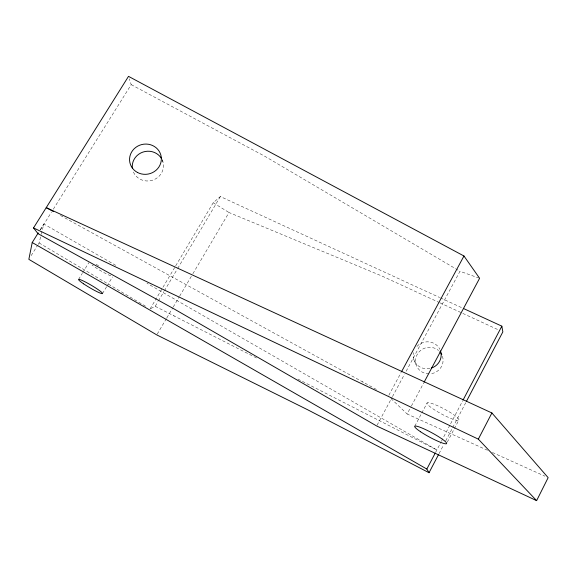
<?xml version="1.0" encoding="UTF-8"?>
<svg xmlns="http://www.w3.org/2000/svg" width="577" height="577" viewBox="0 0 577 577"><rect width="100%" height="100%" fill="white"/><g stroke="black" fill="none" stroke-linecap="round" stroke-linejoin="round"><path stroke-width="0.43" stroke-dasharray="2.88 2.16" d="M38.154 244.439L39.085 242.946L41.017 235.185M41.234 234.327L43.816 223.984L117.268 266.213M439.039 453.623L443.626 444.874M445.711 440.893L465.726 402.71M447.29 442.133L458.751 420.251A18.067 2.835 28.2 0 0 437.431 405.653A18.067 2.835 28.2 0 0 432.8 408.725A18.067 2.835 28.2 0 0 458.751 420.251M435.606 452.361L441.03 442.04M441.441 441.246L450.19 424.578M450.608 423.785L462.689 400.77M362.421 381.758L363.258 382.219M414.776 426.201L421.383 413.767M421.794 412.988L427.168 402.89M487.478 450.262L407.124 413.997L410.939 406.85M411.365 406.057L423.655 383.041M388.833 395.281L401.21 372.331M377.091 425.184L392.043 397.423M392.468 396.63L404.434 374.415M406.143 371.242L459.977 271.291L478.787 277.999M157.225 334.133L166.371 318.641M166.825 317.869L172.768 307.801M173.23 307.029L179.173 296.953M179.627 296.181L192.429 274.493M192.891 273.722L229.004 212.524L381.945 276.03L439.126 302.456M150.085 308.926L175.242 266.61M175.696 265.838L213.202 202.751L220.371 196.555L439.66 297.53M150.813 308.551L155.199 306.308L157.954 301.67M158.408 300.898L163.918 291.623M164.38 290.851L177.226 269.207M177.687 268.435L220.371 196.555M102.468 293.578L106.594 286.762M107.048 286.004L112.551 276.924M78.58 279.427L82.287 273.361M82.749 272.604L88.779 262.751M31.172 255.618L37.685 245.182M40.109 229.92L43.816 223.984M40.419 229.841L51.403 212.264M53.315 209.206L131.195 84.631L129.313 78.84M173.634 315.713L174.254 316.023M492.397 452.483L544.868 476.169M440.482 297.905L462.574 308.075M439.941 302.831L498.759 330.015M155.199 306.308L256.967 358.216M297.927 379.111L436.861 449.973L146.962 283.285M131.195 84.631L264.987 156.367L459.977 271.291M60.426 215.445L376.615 389.576M39.085 242.946L146.233 306.632M213.202 202.751L229.004 212.524M390.982 398.541L407.124 413.997M413.832 359.586L416.147 364.787M162.281 159.721L162.988 162.043M162.187 159.851A15.651 14.858 -12.2 0 1 153.331 179.945A15.651 14.858 -12.2 0 1 132.962 170.835M110.82 275.828A13.841 1.666 30.7 0 1 92.031 265.023M96.099 264.381A13.841 1.666 30.7 0 1 99.107 265.983M442.451 356.254A13.826 13.257 -16.3 0 1 429.865 373.853M428.963 373.874A13.826 13.257 -16.3 0 1 416.529 355.894A13.826 13.257 -16.3 0 1 438.599 350.542M429.937 368.465A14.036 13.437 -16.8 0 1 413.565 352.641M416.919 346.409A14.036 13.437 -16.8 0 1 439.869 349.287"/><path stroke-width="0.87" d="M38.248 232.884L32.218 242.528L28.85 259.347L156.771 334.912L307.887 409.879L429.036 472.722L438.621 454.424M424.081 382.248L479.602 278.294L463.966 256L128.512 76.359L33.516 227.922L38.024 233.663L174.788 309.337L376.666 425.977L536.624 500.641L548.15 477.655L491.9 412.966L46.232 207.633L53.329 211.535M536.624 500.641L478.333 439.147L491.9 412.966M466.562 401.116L502.841 331.898L501.853 326.164L463.389 308.457M429.036 472.722L426.843 469.058L435.195 453.154M463.107 399.976L501.853 326.164M401.635 371.538L463.966 256M33.516 227.922L478.333 439.147M32.218 242.528L426.843 469.058M132.421 168.571A15.651 14.858 -12.2 0 1 142.807 152.126A15.651 14.858 -12.2 0 1 161.459 158.48M439.847 351.768A13.826 13.257 -16.3 0 1 441.787 354.646M440.532 350.91A14.036 13.437 -16.8 0 1 431.365 368.083M420.59 431.776A18.147 2.459 28.4 0 0 446.475 443.699A18.147 2.459 28.4 0 0 424.917 429.295A18.147 2.459 28.4 0 0 420.59 431.776M137.405 172.429A15.947 15.11 -12 0 0 161.365 158.985A15.947 15.11 -12 0 0 137.607 146.197A15.947 15.11 -12 0 0 137.405 172.429M83.6 283.826A13.884 1.442 30.5 0 0 102.468 293.578A13.884 1.442 30.5 0 0 85.526 282.066A13.884 1.442 30.5 0 0 83.6 283.826"/></g></svg>
